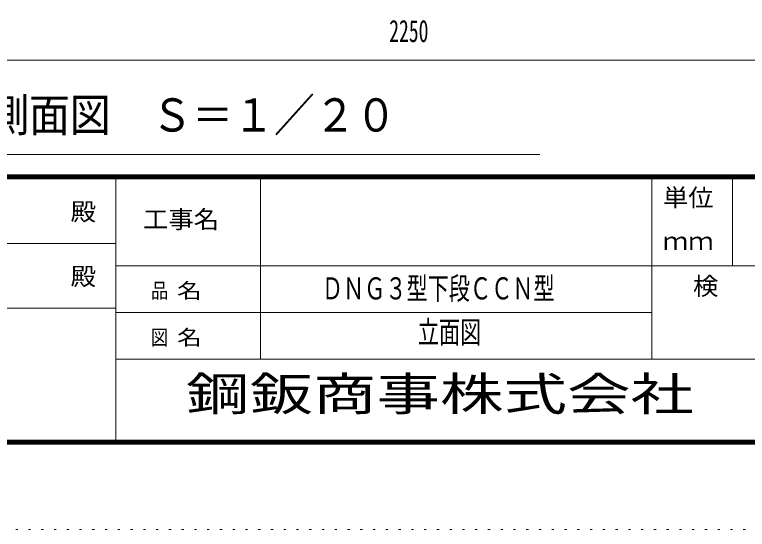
# Model space of a CAD drawing. Units: millimetres, scale not verified. Extents: x -5940 to 5940, y -4200 to 4200.
# Drawn here: x 2843 to 4565, y -4200 to -2990 of the extents above; entities that cross this region are included whole.
import ezdxf
from ezdxf.enums import TextEntityAlignment as Align

# ---------------------------------------------------------------- set-up
doc = ezdxf.new("R2010")
doc.units = ezdxf.units.MM
doc.header["$LTSCALE"] = 10
doc.linetypes.add('USER4', pattern=[3, 0.5, -2.5])
doc.layers.add('0-1_0-F', color=7, linetype='Continuous')
for name, color, linetype, lineweight in [('0-5_2-5DIM', 3, 'Continuous', 18), ('0-9_F-F', 5, 'Continuous', 18), ('0-A_F-E_J_ADD', 5, 'USER4', 18)]:
    doc.layers.add(name, color=color, linetype=linetype, lineweight=lineweight)
doc.styles.add('ＭＳ ゴシック', font='')
doc.styles.get('ＭＳ ゴシック').set_extended_font_data('MS Gothic')

msp = doc.modelspace()

# ---------------------------------------------------------------- linework, layer by layer
at = {"layer": '0-5_2-5DIM'}
for p, q in [((2690.87, -3096.73), (4940.87, -3096.73)), ((4076.55, -3318.69), (2396.55, -3318.69))]:
    msp.add_line(p, q, dxfattribs=at)
at = {"layer": '0-9_F-F'}
for p, q in [((-5730, -3366), (5730, -3366)), ((5730, -3367), (-5730, -3367)), ((-5730, -3368), (5730, -3368)), ((5730, -3369), (-5730, -3369)), ((-5730, -3370), (5730, -3370)), ((5730, -3371), (-5730, -3371)), ((-5730, -3372), (5730, -3372)), ((5730, -3373), (-5730, -3373)), ((-5730, -3374), (5730, -3374)), ((5730, -3375), (-5730, -3375)), ((-5730, -3376), (5730, -3376)), ((3080, -3376), (3080, -4000)), ((3420, -3800), (3420, -3376)), ((4340, -3800), (4340, -3376)), ((4530, -3376), (4530, -3580)), ((3080, -3528), (1560, -3528)), ((5180, -3580), (3080, -3580)), ((1560, -3680), (3080, -3680)), ((3080, -3690), (4340, -3690)), ((5740, -3800), (3080, -3800))]:
    msp.add_line(p, q, dxfattribs=at)
for points in [[(5740, 4040), (-5740, 4040), (-5740, -4000), (5740, -4000)], [(5739, 4039), (5739, -3999), (-5739, -3999), (-5739, 4039)], [(5738, 4038), (5738, -3998), (-5738, -3998), (-5738, 4038)], [(5737, 4037), (5737, -3997), (-5737, -3997), (-5737, 4037)], [(5736, 4036), (5736, -3996), (-5736, -3996), (-5736, 4036)], [(5735, 4035), (5735, -3995), (-5735, -3995), (-5735, 4035)], [(5734, 4034), (5734, -3994), (-5734, -3994), (-5734, 4034)], [(5733, 4033), (5733, -3993), (-5733, -3993), (-5733, 4033)], [(5732, 4032), (5732, -3992), (-5732, -3992), (-5732, 4032)], [(5731, 4031), (5731, -3991), (-5731, -3991), (-5731, 4031)], [(5730, 4030), (5730, -3990), (-5730, -3990), (-5730, 4030)]]:
    msp.add_lwpolyline(points, close=True, dxfattribs=at)
at = {"layer": '0-A_F-E_J_ADD'}
msp.add_lwpolyline([(5940, 4200), (5940, -4200), (-5940, -4200), (-5940, 4200)], close=True, dxfattribs=at)

# ---------------------------------------------------------------- texts
at = {"layer": '0-1_0-F', "style": 'ＭＳ ゴシック', "width": 0.7}
for s, p in [('ＤＮＧ３型下段ＣＣＮ型', (3564.56, -3675)), ('立面図', (3790, -3777.89))]:
    msp.add_text(s, height=52.1, dxfattribs=at).set_placement(p, align=Align.BOTTOM_LEFT)
at = {"layer": '0-5_2-5DIM', "color": 7, "style": 'ＭＳ ゴシック'}
for s, height, width, p in [('2250', 52.1, 0.65, (3722.87, -3069.63)), ('Ｌラック側面図\u3000Ｓ＝１／２０', 78.15, 0.9, (2396.55, -3288.04)), ('鋼鈑商事株式会社', 78.15, 1.4, (3245.29, -3944.08))]:
    msp.add_text(s, height=height, dxfattribs=dict(at, width=width)).set_placement(p, align=Align.BOTTOM_LEFT)
at = {"layer": '0-9_F-F', "color": 7, "style": 'ＭＳ ゴシック'}
for s, height, width, p in [('単位', 41.68, 1.05, (4366, -3453.32)), ('殿', 41.68, 1.05, (2974, -3486.32)), ('工事名', 41.68, 1.05, (3144, -3504.32)), ('ｍｍ', 41.68, 1.05, (4366, -3555.32)), ('殿', 41.68, 1.05, (2974, -3638.32)), ('名', 35.43, 1.2, (3224.26, -3667)), ('検\u3000\u3000図', 41.68, 1.05, (4437, -3661.32)), ('品 ', 35.43, 0.85, (3162.5, -3667)), ('図 ', 35.43, 0.85, (3162.5, -3777)), ('名', 35.43, 1.2, (3224.26, -3777))]:
    msp.add_text(s, height=height, dxfattribs=dict(at, width=width)).set_placement(p, align=Align.BOTTOM_LEFT)

doc.saveas('drawing.dxf')
